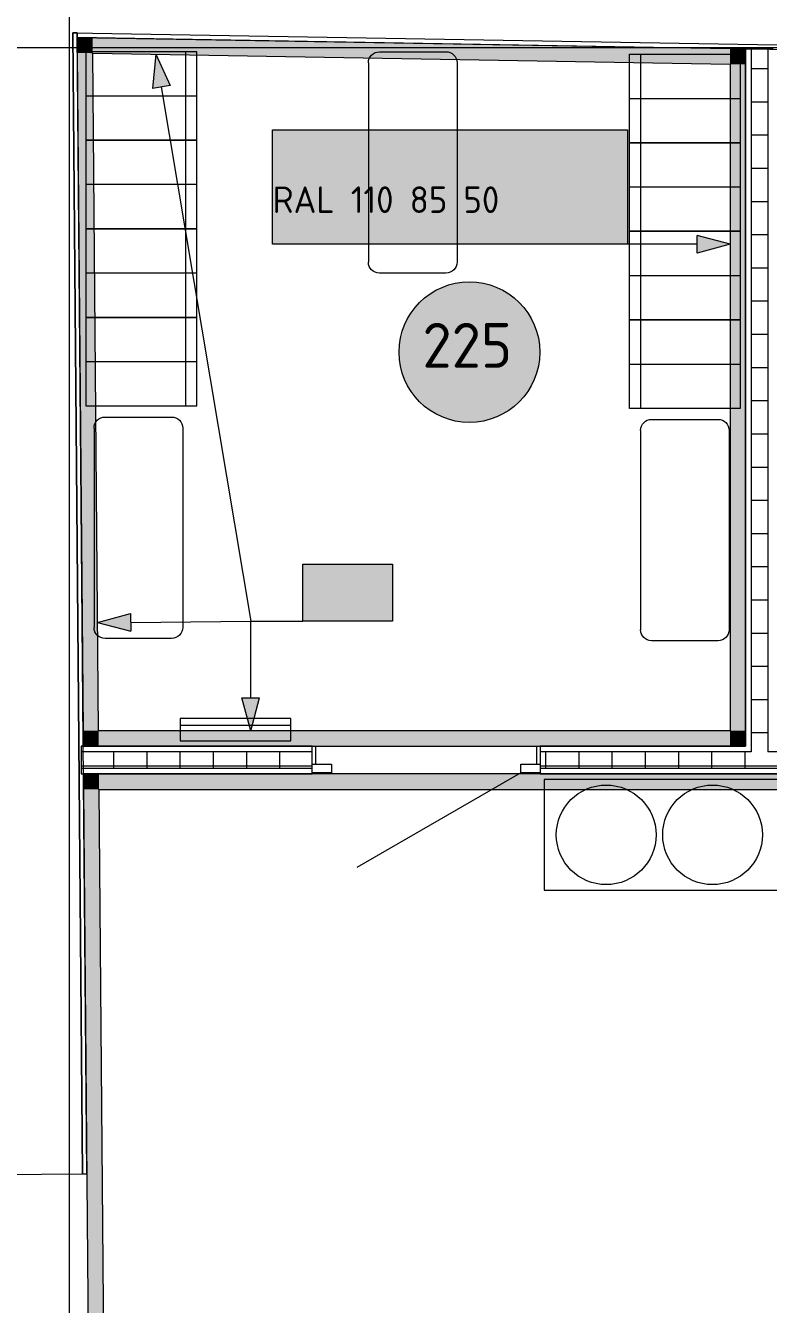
# Model space of a CAD drawing. Header units: millimetres. Extents: x 0 to 1189, y 0 to 841.
# Drawn here: x 790.2 to 823.7, y 596.6 to 654.4 of the extents above; entities that cross this region are included whole.
import ezdxf

# ---------------------------------------------------------------- set-up
doc = ezdxf.new("R2010")
doc.units = ezdxf.units.MM

msp = doc.modelspace()

# ---------------------------------------------------------------- hatches: boundary and pattern name
at = {"true_color": 0xf1d696}
h = msp.add_hatch(color=41, dxfattribs=at)
h.dxf.hatch_style = 2
h.paths.add_polyline_path([(793.224212, 653.114769), (792.523211, 653.127769), (792.517211, 653.82777)])
h = msp.add_hatch(color=41, dxfattribs=at)
h.dxf.hatch_style = 2
h.paths.add_polyline_path([(792.517211, 653.82777), (793.217212, 653.81577), (793.224212, 653.114769)])
h = msp.add_hatch(color=41, dxfattribs=at)
h.dxf.hatch_style = 2
h.paths.add_polyline_path([(793.217212, 653.81577), (821.997256, 653.316769), (821.997256, 652.616768), (793.224212, 653.114769)])
h = msp.add_hatch(color=41, dxfattribs=at)
h.dxf.hatch_style = 2
h.paths.add_polyline_path([(793.491212, 622.504722), (792.791211, 622.504722), (792.523211, 653.127769), (793.224212, 653.114769)])
at = {"true_color": 0x0077b0}
h = msp.add_hatch(color=144, dxfattribs=at)
h.dxf.hatch_style = 2
h.paths.add_polyline_path([(796.073216, 653.065768), (796.714217, 651.659766), (795.925216, 651.527766)])
at = {"true_color": 0xdcd214}
h = msp.add_hatch(color=52, dxfattribs=at)
h.dxf.hatch_style = 2
h.paths.add_polyline_path([(821.997256, 653.316769), (822.697257, 653.304769), (821.997256, 652.616768)])
h = msp.add_hatch(color=52, dxfattribs=at)
h.dxf.hatch_style = 2
h.paths.add_polyline_path([(822.685257, 653.292769), (822.697257, 653.291769), (822.697257, 652.603768), (821.997256, 652.616768)])
h = msp.add_hatch(color=52, dxfattribs=at)
h.dxf.hatch_style = 2
h.paths.add_polyline_path([(822.697257, 653.291769), (822.685257, 653.292769), (822.697257, 653.304769)])
h = msp.add_hatch(color=52, dxfattribs=at)
h.dxf.hatch_style = 2
h.paths.add_polyline_path([(821.997256, 652.616768), (822.697257, 652.603768), (822.697257, 622.504722), (821.997256, 622.504722)])
at = {"true_color": 0xffffff}
h = msp.add_hatch(color=7, dxfattribs=at)
h.dxf.hatch_style = 2
h.paths.add_polyline_path([(801.345224, 649.659763), (817.359249, 649.659763), (817.359249, 644.482755), (801.345224, 644.482755)])
at = {"true_color": 0x0077b0}
h = msp.add_hatch(color=144, dxfattribs=at)
h.paths.add_polyline_path([(814.125112, 648.263498), (814.125112, 649.070477), (814.095622, 649.22716), (814.0066, 649.358212), (813.877961, 649.444615), (813.721622, 649.473967), (813.565146, 649.444615), (813.433888, 649.358212), (813.346451, 649.22716), (813.318132, 649.070477), (813.318132, 648.263498), (813.346451, 648.10716), (813.433888, 647.97852), (813.565146, 647.889499), (813.721622, 647.860009), (813.877961, 647.889499), (814.0066, 647.97852), (814.095622, 648.10716)])
h.paths.add_polyline_path([(814.325754, 648.263498), (814.314601, 648.142842), (814.281174, 648.030816), (814.225528, 647.927782), (814.147711, 647.834101), (814.055943, 647.756802), (813.95389, 647.702292), (813.842226, 647.670003), (813.721622, 647.659366), (813.59989, 647.670003), (813.488182, 647.702292), (813.385984, 647.756802), (813.292777, 647.834101), (813.215047, 647.927782), (813.159589, 648.030816), (813.126353, 648.142842), (813.115285, 648.263498), (813.115285, 649.070477), (813.126353, 649.19221), (813.159589, 649.303917), (813.215047, 649.406116), (813.292777, 649.499323), (813.385984, 649.577139), (813.488182, 649.632786), (813.59989, 649.666212), (813.721622, 649.677365), (813.842278, 649.666255), (813.954304, 649.63313), (814.057338, 649.578302), (814.151019, 649.502079), (814.226923, 649.408441), (814.281588, 649.305295), (814.314652, 649.19264), (814.325754, 649.070477)])
h = msp.add_hatch(color=144, dxfattribs=at)
h.dxf.hatch_style = 2
h.paths.add_polyline_path([(816.649823, 648.666988), (816.446425, 648.666988), (816.372907, 648.692275), (816.347757, 648.768411), (816.372907, 648.844548), (816.446425, 648.869835), (816.649823, 648.869835), (816.76675, 648.892573), (816.864246, 648.957478), (816.930392, 649.055388), (816.951889, 649.171901), (816.930392, 649.288827), (816.864246, 649.386324), (816.76675, 649.452469), (816.649823, 649.473967), (816.246334, 649.473967), (816.170197, 649.499461), (816.14491, 649.57539), (816.170197, 649.651803), (816.246334, 649.677365), (816.649823, 649.677365), (816.750257, 649.668331), (816.843507, 649.641054), (816.928799, 649.595277), (817.005357, 649.530742), (817.070323, 649.452271), (817.117047, 649.365998), (817.145271, 649.272386), (817.154737, 649.171901), (817.14211, 649.05289), (817.104163, 648.945765), (817.04079, 648.850835), (816.951889, 648.768411), (817.04079, 648.685987), (817.104163, 648.591058), (817.14211, 648.483933), (817.154737, 648.364922), (817.154737, 648.161523), (817.145271, 648.061478), (817.117047, 647.968874), (817.070323, 647.883711), (817.005357, 647.805989), (816.927636, 647.741454), (816.842473, 647.695677), (816.749869, 647.668401), (816.649823, 647.659366), (816.246334, 647.659366), (816.170197, 647.683275), (816.14491, 647.758034), (816.170197, 647.834446), (816.246334, 647.860009), (816.649823, 647.860009), (816.76675, 647.882815), (816.864246, 647.949857), (816.930392, 648.046733), (816.951889, 648.164279), (816.951889, 648.364922), (816.930392, 648.481848), (816.864246, 648.579344), (816.76675, 648.64549)])
h = msp.add_hatch(color=144, dxfattribs=at)
h.dxf.hatch_style = 2
h.paths.add_polyline_path([(815.638736, 648.161523), (814.831757, 648.161523), (814.75562, 648.187086), (814.730333, 648.263498), (814.75562, 648.339635), (814.831757, 648.364922), (815.638736, 648.364922), (815.714873, 648.339635), (815.74016, 648.263498), (815.714873, 648.187086)])
h = msp.add_hatch(color=144, dxfattribs=at)
h.dxf.hatch_style = 2
h.paths.add_polyline_path([(821.997256, 644.482755), (820.504254, 644.082755), (820.504254, 644.882756)])
at = {"true_color": 0xffffff}
h = msp.add_hatch(color=7, dxfattribs=at)
edge = h.paths.add_edge_path()
edge.add_arc((810.228738, 639.610248), 3.176505, 0, 360)
h = msp.add_hatch(color=7, dxfattribs=at)
h.dxf.hatch_style = 2
h.paths.add_polyline_path([(802.714226, 630.039733), (806.754233, 630.039733), (806.754233, 627.451729), (802.714226, 627.451729)])
h = msp.add_hatch(color=7, dxfattribs=at)
h.dxf.hatch_style = 2
h.paths.add_polyline_path([(802.714226, 630.039733), (806.754233, 630.039733), (806.754233, 627.451729), (802.714226, 627.451729)])
h = msp.add_hatch(color=7, dxfattribs=at)
h.dxf.hatch_style = 2
h.paths.add_polyline_path([(802.714226, 630.039733), (806.754233, 630.039733), (806.754233, 627.451729), (802.714226, 627.451729)])
at = {"true_color": 0x0077b0}
h = msp.add_hatch(color=144, dxfattribs=at)
h.paths.add_polyline_path([(803.926284, 628.644072), (803.926284, 629.451052), (803.896794, 629.607735), (803.807773, 629.738786), (803.679133, 629.825189), (803.522795, 629.854541), (803.366318, 629.825189), (803.23506, 629.738786), (803.147624, 629.607735), (803.119305, 629.451052), (803.119305, 628.644072), (803.147624, 628.487734), (803.23506, 628.359094), (803.366318, 628.270073), (803.522795, 628.240583), (803.679133, 628.270073), (803.807773, 628.359094), (803.896794, 628.487734)])
h.paths.add_polyline_path([(804.126926, 628.644072), (804.115773, 628.523417), (804.082347, 628.411391), (804.0267, 628.308356), (803.948884, 628.214676), (803.857115, 628.137376), (803.755063, 628.082866), (803.643399, 628.050577), (803.522795, 628.03994), (803.401062, 628.050577), (803.289355, 628.082866), (803.187156, 628.137376), (803.093949, 628.214676), (803.016219, 628.308356), (802.960762, 628.411391), (802.927525, 628.523417), (802.916458, 628.644072), (802.916458, 629.451052), (802.927525, 629.572784), (802.960762, 629.684491), (803.016219, 629.78669), (803.093949, 629.879897), (803.187156, 629.957713), (803.289355, 630.01336), (803.401062, 630.046786), (803.522795, 630.05794), (803.64345, 630.046829), (803.755476, 630.013705), (803.85851, 629.958876), (803.952191, 629.882653), (804.028095, 629.789015), (804.08276, 629.685869), (804.115825, 629.573215), (804.126926, 629.451052)])
h = msp.add_hatch(color=144, dxfattribs=at)
h.paths.add_polyline_path([(803.926284, 628.644072), (803.926284, 629.451052), (803.896794, 629.607735), (803.807773, 629.738786), (803.679133, 629.825189), (803.522795, 629.854541), (803.366318, 629.825189), (803.23506, 629.738786), (803.147624, 629.607735), (803.119305, 629.451052), (803.119305, 628.644072), (803.147624, 628.487734), (803.23506, 628.359094), (803.366318, 628.270073), (803.522795, 628.240583), (803.679133, 628.270073), (803.807773, 628.359094), (803.896794, 628.487734)])
h.paths.add_polyline_path([(804.126926, 628.644072), (804.115773, 628.523417), (804.082347, 628.411391), (804.0267, 628.308356), (803.948884, 628.214676), (803.857115, 628.137376), (803.755063, 628.082866), (803.643399, 628.050577), (803.522795, 628.03994), (803.401062, 628.050577), (803.289355, 628.082866), (803.187156, 628.137376), (803.093949, 628.214676), (803.016219, 628.308356), (802.960762, 628.411391), (802.927525, 628.523417), (802.916458, 628.644072), (802.916458, 629.451052), (802.927525, 629.572784), (802.960762, 629.684491), (803.016219, 629.78669), (803.093949, 629.879897), (803.187156, 629.957713), (803.289355, 630.01336), (803.401062, 630.046786), (803.522795, 630.05794), (803.64345, 630.046829), (803.755476, 630.013705), (803.85851, 629.958876), (803.952191, 629.882653), (804.028095, 629.789015), (804.08276, 629.685869), (804.115825, 629.573215), (804.126926, 629.451052)])
h = msp.add_hatch(color=144, dxfattribs=at)
h.paths.add_polyline_path([(803.926284, 628.644072), (803.926284, 629.451052), (803.896794, 629.607735), (803.807773, 629.738786), (803.679133, 629.825189), (803.522795, 629.854541), (803.366318, 629.825189), (803.23506, 629.738786), (803.147624, 629.607735), (803.119305, 629.451052), (803.119305, 628.644072), (803.147624, 628.487734), (803.23506, 628.359094), (803.366318, 628.270073), (803.522795, 628.240583), (803.679133, 628.270073), (803.807773, 628.359094), (803.896794, 628.487734)])
h.paths.add_polyline_path([(804.126926, 628.644072), (804.115773, 628.523417), (804.082347, 628.411391), (804.0267, 628.308356), (803.948884, 628.214676), (803.857115, 628.137376), (803.755063, 628.082866), (803.643399, 628.050577), (803.522795, 628.03994), (803.401062, 628.050577), (803.289355, 628.082866), (803.187156, 628.137376), (803.093949, 628.214676), (803.016219, 628.308356), (802.960762, 628.411391), (802.927525, 628.523417), (802.916458, 628.644072), (802.916458, 629.451052), (802.927525, 629.572784), (802.960762, 629.684491), (803.016219, 629.78669), (803.093949, 629.879897), (803.187156, 629.957713), (803.289355, 630.01336), (803.401062, 630.046786), (803.522795, 630.05794), (803.64345, 630.046829), (803.755476, 630.013705), (803.85851, 629.958876), (803.952191, 629.882653), (804.028095, 629.789015), (804.08276, 629.685869), (804.115825, 629.573215), (804.126926, 629.451052)])
h = msp.add_hatch(color=144, dxfattribs=at)
h.dxf.hatch_style = 2
h.paths.add_polyline_path([(806.349404, 629.71343), (806.117893, 629.48192), (806.047338, 629.451052), (805.971201, 629.476339), (805.945914, 629.552475), (805.974026, 629.623031), (806.369248, 630.018252), (806.410038, 630.047604), (806.450827, 630.05794), (806.526964, 630.032377), (806.552251, 629.955965), (806.552251, 628.138608), (806.526964, 628.063849), (806.450827, 628.03994), (806.374691, 628.063849), (806.349404, 628.138608)])
h = msp.add_hatch(color=144, dxfattribs=at)
h.dxf.hatch_style = 2
h.paths.add_polyline_path([(806.349404, 629.71343), (806.117893, 629.48192), (806.047338, 629.451052), (805.971201, 629.476339), (805.945914, 629.552475), (805.974026, 629.623031), (806.369248, 630.018252), (806.410038, 630.047604), (806.450827, 630.05794), (806.526964, 630.032377), (806.552251, 629.955965), (806.552251, 628.138608), (806.526964, 628.063849), (806.450827, 628.03994), (806.374691, 628.063849), (806.349404, 628.138608)])
h = msp.add_hatch(color=144, dxfattribs=at)
h.dxf.hatch_style = 2
h.paths.add_polyline_path([(806.349404, 629.71343), (806.117893, 629.48192), (806.047338, 629.451052), (805.971201, 629.476339), (805.945914, 629.552475), (805.974026, 629.623031), (806.369248, 630.018252), (806.410038, 630.047604), (806.450827, 630.05794), (806.526964, 630.032377), (806.552251, 629.955965), (806.552251, 628.138608), (806.526964, 628.063849), (806.450827, 628.03994), (806.374691, 628.063849), (806.349404, 628.138608)])
h = msp.add_hatch(color=144, dxfattribs=at)
h.dxf.hatch_style = 2
h.paths.add_polyline_path([(805.439824, 628.542098), (804.632845, 628.542098), (804.556709, 628.56766), (804.531422, 628.644072), (804.556709, 628.720209), (804.632845, 628.745496), (805.439824, 628.745496), (805.515961, 628.720209), (805.541248, 628.644072), (805.515961, 628.56766)])
h = msp.add_hatch(color=144, dxfattribs=at)
h.dxf.hatch_style = 2
h.paths.add_polyline_path([(805.439824, 628.542098), (804.632845, 628.542098), (804.556709, 628.56766), (804.531422, 628.644072), (804.556709, 628.720209), (804.632845, 628.745496), (805.439824, 628.745496), (805.515961, 628.720209), (805.541248, 628.644072), (805.515961, 628.56766)])
h = msp.add_hatch(color=144, dxfattribs=at)
h.dxf.hatch_style = 2
h.paths.add_polyline_path([(805.439824, 628.542098), (804.632845, 628.542098), (804.556709, 628.56766), (804.531422, 628.644072), (804.556709, 628.720209), (804.632845, 628.745496), (805.439824, 628.745496), (805.515961, 628.720209), (805.541248, 628.644072), (805.515961, 628.56766)])
h = msp.add_hatch(color=144, dxfattribs=at)
h.dxf.hatch_style = 2
h.paths.add_polyline_path([(793.448212, 627.391729), (794.938214, 627.80473), (794.945214, 627.004729)])
h = msp.add_hatch(color=144, dxfattribs=at)
h.dxf.hatch_style = 2
h.paths.add_polyline_path([(800.359223, 622.504722), (799.959222, 623.997724), (800.759223, 623.997724)])
at = {"true_color": 0xf1d696}
h = msp.add_hatch(color=41, dxfattribs=at)
h.dxf.hatch_style = 2
h.paths.add_polyline_path([(793.491212, 622.504722), (792.803211, 621.810721), (792.791211, 622.504722)])
h = msp.add_hatch(color=41, dxfattribs=at)
h.dxf.hatch_style = 2
h.paths.add_polyline_path([(793.491212, 622.504722), (793.497212, 621.804721), (792.797211, 621.804721)])
h = msp.add_hatch(color=41, dxfattribs=at)
h.dxf.hatch_style = 2
h.paths.add_polyline_path([(821.997256, 622.504722), (821.997256, 621.804721), (793.497212, 621.804721), (793.491212, 622.504722)])
h = msp.add_hatch(color=41, dxfattribs=at)
h.dxf.hatch_style = 2
h.paths.add_polyline_path([(821.997256, 622.504722), (822.697257, 622.504722), (822.697257, 621.804721)])
h = msp.add_hatch(color=41, dxfattribs=at)
h.dxf.hatch_style = 2
h.paths.add_polyline_path([(821.997256, 621.804721), (821.997256, 622.504722), (822.697257, 621.804721)])
h = msp.add_hatch(color=41, dxfattribs=at)
h.dxf.hatch_style = 2
h.paths.add_polyline_path([(793.514212, 619.854718), (792.814211, 619.854718), (792.808211, 620.554719)])
h = msp.add_hatch(color=41, dxfattribs=at)
h.dxf.hatch_style = 2
h.paths.add_polyline_path([(792.808211, 620.554719), (793.508212, 620.554719), (793.514212, 619.854718)])
h = msp.add_hatch(color=41, dxfattribs=at)
h.dxf.hatch_style = 2
h.paths.add_polyline_path([(793.514212, 619.854718), (793.508212, 620.554719), (849.903298, 620.554719), (849.907298, 619.854718)])
h = msp.add_hatch(color=41, dxfattribs=at)
h.dxf.hatch_style = 2
h.paths.add_polyline_path([(794.326214, 523.37257), (793.626212, 523.37257), (792.814211, 619.854718), (793.514212, 619.854718)])

# ---------------------------------------------------------------- linework, layer by layer
at = {"color": 7, "lineweight": 0}
for points in [[(792.17321, 237.628134), (792.17321, 717.840867)], [(792.526211, 654.03277), (792.32621, 654.03077)], [(792.32621, 654.03077), (792.760211, 602.495691)], [(792.760211, 602.495691), (792.32621, 654.03077)], [(792.32621, 654.03077), (852.379302, 653.014768)], [(792.521211, 654.02777), (792.517211, 653.82777)], [(792.960211, 602.497691), (792.526211, 654.03277)], [(792.517211, 653.82777), (852.376302, 652.814768)], [(792.517211, 653.82777), (792.523211, 653.127769)], [(821.997256, 653.316769), (792.517211, 653.82777)], [(202.529309, 653.371769), (863.72632, 653.371769)], [(792.523211, 653.127769), (792.791211, 622.504722)], [(793.224212, 653.114769), (821.997256, 652.616768)], [(793.491212, 622.504722), (793.224212, 653.114769)], [(822.697257, 653.304769), (821.997256, 653.316769)], [(822.697257, 653.291769), (822.697257, 653.316769)], [(822.697257, 622.504722), (822.697257, 653.304769)], [(823.947259, 653.291769), (822.697257, 653.291769)], [(822.697257, 653.291769), (822.697257, 621.804721)], [(822.947257, 653.291769), (822.947257, 621.55472)], [(823.697258, 653.291769), (823.697258, 621.55472)], [(821.997256, 652.616768), (821.997256, 622.504722)], [(822.947257, 652.421767), (823.697258, 652.421767)], [(822.947257, 650.921765), (823.697258, 650.921765)], [(822.947257, 649.421763), (823.697258, 649.421763)], [(822.947257, 647.921761), (823.697258, 647.921761)], [(822.947257, 646.421758), (823.697258, 646.421758)], [(822.947257, 644.921756), (823.697258, 644.921756)], [(822.947257, 643.421754), (823.697258, 643.421754)], [(807.052233, 639.609748), (807.068631, 639.934643), (807.11676, 640.250138), (807.195025, 640.554637), (807.301827, 640.846547), (807.435571, 641.12427), (807.59466, 641.386213), (807.777496, 641.630781), (807.982484, 641.856376), (808.208027, 642.061406), (808.452528, 642.244273), (808.71439, 642.403384), (808.992017, 642.537143), (809.283812, 642.643954), (809.588178, 642.722223), (809.903519, 642.770355), (810.228238, 642.786753), (810.553133, 642.770355), (810.868627, 642.722223), (811.173127, 642.643954), (811.465037, 642.537143), (811.74276, 642.403384), (812.004703, 642.244273), (812.24927, 642.061406), (812.474866, 641.856376), (812.679896, 641.630781), (812.862763, 641.386213), (813.021874, 641.12427), (813.155633, 640.846547), (813.262444, 640.554637), (813.340713, 640.250138), (813.388844, 639.934643), (813.405243, 639.609748)], [(822.947257, 641.921751), (823.697258, 641.921751)], [(822.947257, 640.421749), (823.697258, 640.421749)], [(813.405243, 639.609748), (813.388844, 639.285029), (813.340713, 638.969688), (813.262444, 638.665322), (813.155633, 638.373527), (813.021874, 638.0959), (812.862763, 637.834038), (812.679896, 637.589537), (812.474866, 637.363994), (812.24927, 637.159006), (812.004703, 636.97617), (811.74276, 636.817081), (811.465037, 636.683337), (811.173127, 636.576535), (810.868627, 636.49827), (810.553133, 636.450141), (810.228238, 636.433743), (809.903519, 636.450141), (809.588178, 636.49827), (809.283812, 636.576535), (808.992017, 636.683337), (808.71439, 636.817081), (808.452528, 636.97617), (808.208027, 637.159006), (807.982484, 637.363994), (807.777496, 637.589537), (807.59466, 637.834038), (807.435571, 638.0959), (807.301827, 638.373527), (807.195025, 638.665322), (807.11676, 638.969688), (807.068631, 639.285029), (807.052233, 639.609748)], [(822.947257, 638.921747), (823.697258, 638.921747)], [(822.947257, 637.421745), (823.697258, 637.421745)], [(822.947257, 635.921742), (823.697258, 635.921742)], [(822.947257, 634.42174), (823.697258, 634.42174)], [(822.947257, 632.921738), (823.697258, 632.921738)], [(822.947257, 631.421735), (823.697258, 631.421735)], [(822.947257, 629.921733), (823.697258, 629.921733)], [(822.947257, 628.421731), (823.697258, 628.421731)], [(822.947257, 626.921728), (823.697258, 626.921728)], [(822.947257, 625.421726), (823.697258, 625.421726)], [(822.947257, 623.921724), (823.697258, 623.921724)], [(792.797211, 621.804721), (792.791211, 622.504722)], [(821.997256, 622.504722), (793.491212, 622.504722)], [(822.697257, 621.804721), (822.697257, 622.504722)], [(822.947257, 622.421722), (823.697258, 622.421722)], [(803.127227, 621.804721), (792.697211, 621.804721)], [(792.697211, 621.804721), (792.697211, 620.554719)], [(792.797211, 621.804721), (822.697257, 621.804721)], [(803.127227, 621.004719), (803.127227, 621.804721)], [(803.127227, 621.804721), (803.277227, 621.804721)], [(803.277227, 621.804721), (803.277227, 621.004719)], [(813.277243, 621.804721), (813.427243, 621.804721)], [(813.277243, 621.004719), (813.277243, 621.804721)], [(822.697257, 621.804721), (813.427243, 621.804721)], [(813.427243, 621.804721), (813.427243, 621.004719)], [(803.127227, 621.55472), (792.697211, 621.55472)], [(794.177213, 620.804719), (794.177213, 621.55472)], [(795.677216, 620.804719), (795.677216, 621.55472)], [(797.177218, 620.804719), (797.177218, 621.55472)], [(798.67722, 620.804719), (798.67722, 621.55472)], [(800.177222, 620.804719), (800.177222, 621.55472)], [(801.677225, 620.804719), (801.677225, 621.55472)], [(822.947257, 621.55472), (813.427243, 621.55472)], [(813.677243, 620.804719), (813.677243, 621.55472)], [(815.177245, 620.804719), (815.177245, 621.55472)], [(816.677248, 620.804719), (816.677248, 621.55472)], [(818.17725, 620.804719), (818.17725, 621.55472)], [(819.677252, 620.804719), (819.677252, 621.55472)], [(821.177255, 620.804719), (821.177255, 621.55472)], [(822.677257, 620.804719), (822.677257, 621.55472)], [(833.677274, 621.55472), (823.697258, 621.55472)], [(792.697211, 620.921719), (803.127227, 620.921719)], [(803.127227, 620.804719), (792.697211, 620.804719)], [(792.697211, 620.554719), (803.127227, 620.554719)], [(792.808211, 620.554719), (792.814211, 619.854718)], [(849.903298, 620.554719), (792.808211, 620.554719)], [(803.127227, 621.004719), (803.997228, 621.004719)], [(803.127227, 620.604719), (803.127227, 621.004719)], [(803.127227, 620.554719), (803.127227, 620.604719)], [(803.997228, 620.604719), (803.127227, 620.604719)], [(803.277227, 620.604719), (803.277227, 620.554719)], [(803.997228, 621.004719), (803.997228, 620.604719)], [(812.557241, 620.604719), (805.14423, 616.324712)], [(812.557241, 621.004719), (813.427243, 621.004719)], [(812.557241, 620.604719), (812.557241, 621.004719)], [(813.427243, 620.604719), (812.557241, 620.604719)], [(813.277243, 620.554719), (813.277243, 620.604719)], [(813.427243, 621.004719), (813.427243, 620.604719)], [(813.427243, 620.921719), (833.677274, 620.921719)], [(833.677274, 620.804719), (813.427243, 620.804719)], [(813.427243, 620.604719), (813.427243, 620.554719)], [(813.427243, 620.554719), (833.677274, 620.554719)], [(792.814211, 619.854718), (793.632212, 522.672569)], [(793.514212, 619.854718), (849.907298, 619.854718)], [(794.326214, 523.37257), (793.514212, 619.854718)], [(789.060206, 602.464691), (792.760211, 602.495691)], [(792.760211, 602.495691), (792.960211, 602.497691)]]:
    msp.add_lwpolyline(points, dxfattribs=at)
at = {"color": 253, "lineweight": 0, "true_color": 0x999999}
for points in [[(797.918219, 653.179769), (792.918211, 653.179769)], [(792.918211, 653.179769), (792.918211, 649.179762)], [(797.418218, 653.179769), (797.418218, 649.179762)], [(797.918219, 649.179762), (797.918219, 653.179769)], [(805.669231, 652.678768), (805.679395, 652.779495), (805.708543, 652.873331), (805.754661, 652.95826), (805.815731, 653.032268), (805.889739, 653.093339), (805.974669, 653.139456), (806.068505, 653.168605), (806.169232, 653.178769)], [(806.170232, 653.178769), (809.171236, 653.179769)], [(809.171236, 653.179769), (809.271877, 653.169319), (809.365487, 653.14005), (809.450096, 653.093952), (809.523737, 653.033018), (809.58444, 652.959241), (809.630237, 652.874612), (809.659159, 652.781123), (809.669237, 652.680768)], [(817.452249, 649.070762), (817.452249, 653.070768)], [(817.452249, 653.070768), (822.452257, 653.070768)], [(817.95225, 653.070768), (817.95225, 649.070762)], [(822.452257, 653.070768), (822.452257, 649.070762)], [(805.669231, 652.678768), (805.669231, 643.677754)], [(809.669237, 652.678768), (809.669237, 643.677754)], [(797.918219, 651.179766), (792.918211, 651.179766)], [(817.452249, 651.070765), (822.452257, 651.070765)], [(792.918211, 649.179762), (797.918219, 649.179762)], [(797.918219, 649.179762), (792.918211, 649.179762)], [(792.918211, 649.179762), (792.918211, 645.179756)], [(797.418218, 649.179762), (797.418218, 645.179756)], [(797.918219, 645.179756), (797.918219, 649.179762)], [(822.452257, 649.070762), (817.452249, 649.070762)], [(817.452249, 645.070756), (817.452249, 649.070762)], [(817.452249, 649.070762), (822.452257, 649.070762)], [(817.95225, 649.070762), (817.95225, 645.070756)], [(822.452257, 649.070762), (822.452257, 645.070756)], [(797.918219, 647.179759), (792.918211, 647.179759)], [(817.452249, 647.070759), (822.452257, 647.070759)], [(792.918211, 645.179756), (797.918219, 645.179756)], [(797.918219, 645.179756), (792.918211, 645.179756)], [(792.918211, 645.179756), (792.918211, 641.17975)], [(797.418218, 645.179756), (797.418218, 641.17975)], [(797.918219, 641.17975), (797.918219, 645.179756)], [(822.452257, 645.070756), (817.452249, 645.070756)], [(817.452249, 641.07075), (817.452249, 645.070756)], [(817.452249, 645.070756), (822.452257, 645.070756)], [(817.95225, 645.070756), (817.95225, 641.07075)], [(822.452257, 645.070756), (822.452257, 641.07075)], [(806.170232, 643.178753), (806.068833, 643.188872), (805.975231, 643.217894), (805.890442, 643.263814), (805.816481, 643.324629), (805.755364, 643.398334), (805.709106, 643.482926), (805.679723, 643.5764), (805.669231, 643.676754)], [(809.669237, 643.677754), (809.659118, 643.577441), (809.630096, 643.484066), (809.584176, 643.399597), (809.523362, 643.326004), (809.449657, 643.265253), (809.365065, 643.219316), (809.27159, 643.19016), (809.171236, 643.179753)], [(797.918219, 643.179753), (792.918211, 643.179753)], [(809.171236, 643.179753), (806.170232, 643.178753)], [(817.452249, 643.070753), (822.452257, 643.070753)], [(792.918211, 641.17975), (797.918219, 641.17975)], [(797.918219, 641.17975), (792.918211, 641.17975)], [(792.918211, 641.17975), (792.918211, 637.179744)], [(797.418218, 641.17975), (797.418218, 637.179744)], [(797.918219, 637.179744), (797.918219, 641.17975)], [(822.452257, 641.07075), (817.452249, 641.07075)], [(817.452249, 637.070744), (817.452249, 641.07075)], [(817.452249, 641.07075), (822.452257, 641.07075)], [(817.95225, 641.07075), (817.95225, 637.070744)], [(822.452257, 641.07075), (822.452257, 637.070744)], [(797.918219, 639.179747), (792.918211, 639.179747)], [(817.452249, 639.070747), (822.452257, 639.070747)], [(792.918211, 637.179744), (797.918219, 637.179744)], [(793.286212, 636.178743), (793.296376, 636.279469), (793.325525, 636.373305), (793.371642, 636.458235), (793.432712, 636.532243), (793.50672, 636.593314), (793.59165, 636.639431), (793.685486, 636.668579), (793.786213, 636.678743)], [(793.787213, 636.678743), (796.788217, 636.679743)], [(796.788217, 636.679743), (796.888858, 636.669294), (796.982468, 636.640025), (797.067077, 636.593927), (797.140718, 636.532993), (797.201421, 636.459216), (797.247218, 636.374587), (797.27614, 636.281098), (797.286218, 636.180743)], [(822.452257, 637.070744), (817.452249, 637.070744)], [(793.286212, 636.178743), (793.286212, 627.177729)], [(797.286218, 636.178743), (797.286218, 627.177729)], [(817.95125, 636.069742), (817.961414, 636.171469), (817.990562, 636.265305), (818.036679, 636.350235), (818.09775, 636.424243), (818.171758, 636.485313), (818.256688, 636.531431), (818.350524, 636.560579), (818.45125, 636.570743)], [(817.95125, 636.070742), (817.95125, 627.069729)], [(818.45225, 636.570743), (821.453255, 636.571743)], [(821.453255, 636.571743), (821.553609, 636.561292), (821.647083, 636.532009), (821.731675, 636.485874), (821.805381, 636.424868), (821.866195, 636.350971), (821.912115, 636.266165), (821.941137, 636.172428), (821.951256, 636.071742)], [(821.951256, 636.070742), (821.951256, 627.069729)], [(793.787213, 626.678728), (793.685814, 626.688847), (793.592212, 626.717869), (793.507423, 626.763789), (793.433462, 626.824603), (793.372345, 626.898309), (793.326087, 626.9829), (793.296704, 627.076375), (793.286212, 627.176729)], [(797.286218, 627.177729), (797.276099, 627.077416), (797.247077, 626.984041), (797.201157, 626.899572), (797.140343, 626.825978), (797.066638, 626.765228), (796.982046, 626.719291), (796.888571, 626.690134), (796.788217, 626.679728)], [(818.45225, 626.570728), (818.349895, 626.580847), (818.256406, 626.609869), (818.171777, 626.655789), (818.098, 626.716603), (818.037066, 626.790308), (817.990968, 626.8749), (817.961699, 626.968375), (817.95125, 627.068729)], [(821.951256, 627.069729), (821.940849, 626.969375), (821.911693, 626.8759), (821.865756, 626.791308), (821.805006, 626.717603), (821.731412, 626.656789), (821.646943, 626.610869), (821.553568, 626.581847), (821.453255, 626.571728)], [(796.788217, 626.679728), (793.787213, 626.678728)], [(821.453255, 626.571728), (818.45225, 626.570728)], [(797.173218, 623.054723), (797.173218, 622.054721)], [(802.173226, 623.054723), (797.173218, 623.054723)], [(802.173226, 622.054721), (802.173226, 623.054723)], [(797.173218, 622.754722), (802.173226, 622.754722)], [(797.173218, 622.054721), (802.173226, 622.054721)], [(833.602274, 620.304718), (813.602243, 620.304718)], [(813.602243, 620.304718), (813.602243, 615.304711)], [(813.602243, 615.304711), (833.602274, 615.304711)]]:
    msp.add_lwpolyline(points, dxfattribs=at)
at = {"color": 144, "lineweight": 0, "true_color": 0x0077b0}
for points in [[(796.073216, 653.065768), (795.925216, 651.527766)], [(796.073216, 653.065768), (796.714217, 651.659766)], [(796.714217, 651.659766), (795.925216, 651.527766)], [(796.320217, 651.593766), (800.359223, 627.451729)], [(801.345224, 649.659763), (817.359249, 649.659763)], [(801.345224, 644.482755), (801.345224, 649.659763)], [(817.359249, 649.659763), (817.359249, 644.482755)], [(820.504254, 644.082755), (820.504254, 644.882756)], [(821.997256, 644.482755), (820.504254, 644.882756)], [(817.359249, 644.482755), (801.345224, 644.482755)], [(819.676252, 644.482755), (817.359249, 644.482755)], [(820.504254, 644.482755), (819.676252, 644.482755)], [(821.997256, 644.482755), (820.504254, 644.082755)], [(802.714226, 630.039733), (806.754233, 630.039733)], [(802.714226, 627.451729), (802.714226, 630.039733)], [(802.714226, 630.039733), (806.754233, 630.039733)], [(802.714226, 627.451729), (802.714226, 630.039733)], [(802.714226, 630.039733), (806.754233, 630.039733)], [(802.714226, 627.451729), (802.714226, 630.039733)], [(806.754233, 630.039733), (806.754233, 627.451729)], [(806.754233, 630.039733), (806.754233, 627.451729)], [(806.754233, 630.039733), (806.754233, 627.451729)], [(793.448212, 627.391729), (794.938214, 627.80473)], [(793.448212, 627.391729), (794.945214, 627.004729)], [(794.938214, 627.80473), (794.945214, 627.004729)], [(794.941214, 627.404729), (800.359223, 627.451729)], [(800.359223, 627.451729), (802.714226, 627.451729)], [(800.359223, 623.997724), (800.359223, 627.451729)], [(800.359223, 627.451729), (802.714226, 627.451729)], [(800.359223, 627.451729), (802.714226, 627.451729)], [(806.754233, 627.451729), (802.714226, 627.451729)], [(806.754233, 627.451729), (802.714226, 627.451729)], [(806.754233, 627.451729), (802.714226, 627.451729)], [(799.959222, 623.997724), (800.759223, 623.997724)], [(800.359223, 622.504722), (799.959222, 623.997724)], [(800.359223, 622.504722), (800.759223, 623.997724)]]:
    msp.add_lwpolyline(points, dxfattribs=at)
at = {"color": 253, "lineweight": 0, "true_color": 0x999999}
for centre in [(816.402247, 617.804715), (821.202255, 617.804715)]:
    msp.add_circle(centre, 2.250003, dxfattribs=at)

# ---------------------------------------------------------------- texts
at = {"color": 144, "true_color": 0x0077b0, "insert": (801.347056, 647.097866), "char_height": 1.2, "attachment_point": 1}
msp.add_mtext('{\\fGOSTCommon|b0|i0|c0;RAL 110 85 50}', dxfattribs=at)
at = {"color": 7, "insert": (808.106264, 640.930973), "char_height": 2.026853, "attachment_point": 1}
msp.add_mtext('{\\fGOSTCommon|b0|i0|c0;225}', dxfattribs=at)

doc.saveas('drawing.dxf')
